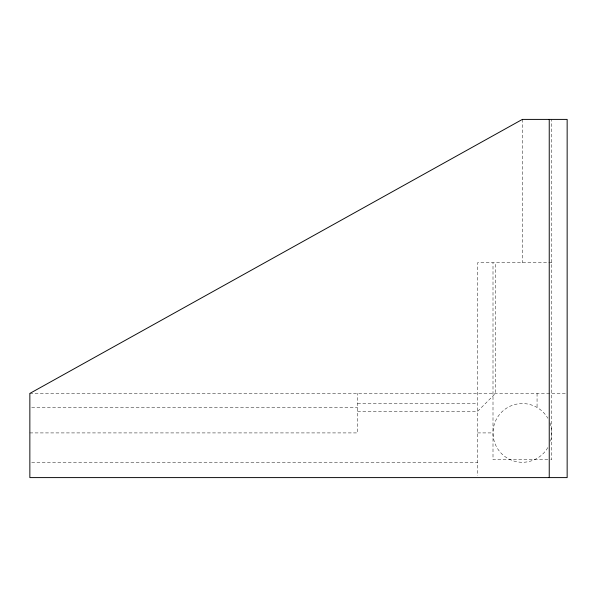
<?xml version="1.0" encoding="UTF-8"?>
<svg xmlns="http://www.w3.org/2000/svg" width="597" height="597" viewBox="0 0 597 597"><rect width="100%" height="100%" fill="white"/><g stroke="black" fill="none" stroke-linecap="round" stroke-linejoin="round"><path stroke-width="0.45" stroke-dasharray="2.98 2.24" d="M551.747 262.68L477.6 262.68L477.6 475.757M29.85 393.423L565.337 393.423M357.603 403.542L477.6 403.542M31.716 407.475L357.603 407.475M357.603 411.333L477.6 411.333L495.51 393.423L495.51 262.68M29.85 432.915L357.603 432.915L357.603 393.423M477.6 432.915L493.003 432.915M547.815 459.69L493.003 459.69L493.003 262.68M550.747 459.69L551.747 459.69L551.747 119.4M31.716 462.287L477.6 462.287M537.061 393.423L537.061 407.475M522.375 119.4L522.375 262.68M549.979 422.877A29.372 29.372 0 0 1 549.979 442.952M547.815 447.601A29.372 29.372 0 0 1 503.495 455.414A29.372 29.372 0 0 1 503.495 410.415A29.372 29.372 0 0 1 547.815 418.228"/><path stroke-width="0.9" d="M549.24 119.4L549.24 477.6M522.375 119.4L29.85 393.423L29.85 477.6L567.15 477.6L567.15 119.4L522.375 119.4"/></g></svg>
